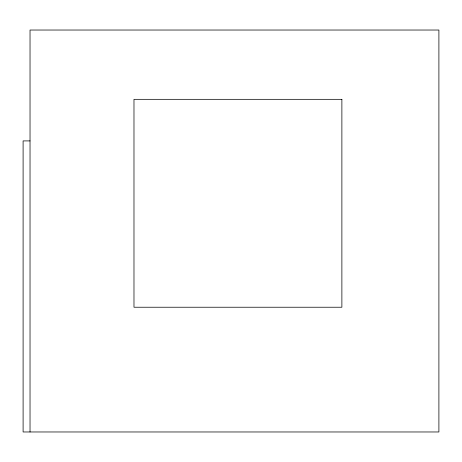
<?xml version="1.0" encoding="UTF-8"?>
<svg xmlns="http://www.w3.org/2000/svg" width="462" height="462" viewBox="0 0 462 462"><rect width="100%" height="100%" fill="white"/><g stroke="black" fill="none" stroke-linecap="round" stroke-linejoin="round"><path stroke-width="0.69" d="M30.03 140.91L23.1 140.91L23.1 431.97L438.9 431.97L438.9 30.03L30.03 30.03L30.03 431.97M341.88 99.33L133.98 99.33L133.98 307.23L341.88 307.23L341.88 99.33"/></g></svg>
